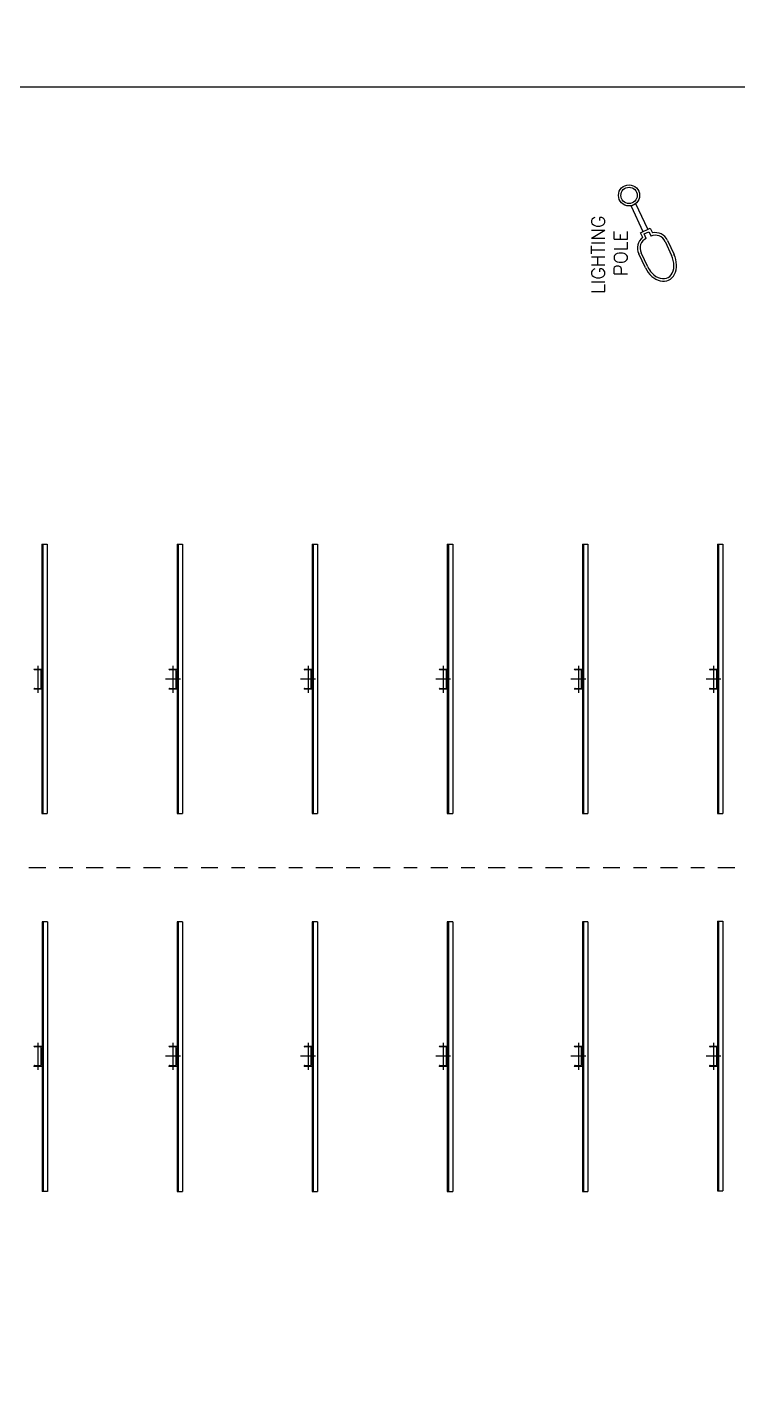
# Model space of a CAD drawing. Header units: metres. Extents: x 530339 to 530792, y 2675149 to 2675327.
# Drawn here: x 530563.19 to 530568.44, y 2675238.26 to 2675248.4 of the extents above; entities that cross this region are included whole.
import ezdxf

# ---------------------------------------------------------------- set-up
doc = ezdxf.new("R2010")
doc.units = ezdxf.units.M
doc.linetypes.add('CENTER', pattern=[2, 1.25, -0.25, 0.25, -0.25])
doc.layers.add('300mm Hume Pipe', color=74, linetype='Continuous')
doc.layers.add('IDT', color=7, linetype='Continuous')
doc.styles.add('RomanS', font='romans.shx')
doc.linetypes.add('FOUNDATION LAYOUT$0$FENCELINE1', pattern='A,6.35,-2.54,[133,ltypeshp.shx,S=2.54,R=0,X=-2.54,Y=0],-2.54,25.4', length=36.83)

# ---------------------------------------------------------------- blocks, each defined once
blk = doc.blocks.new('IDT')
at = {"layer": 'IDT', "color": 253}
for p, q in [((19.858, 12.38), (19.858, 14.375)), ((19.898, 14.375), (19.858, 14.375)), ((19.898, 12.38), (19.898, 14.375)), ((20.858, 12.385), (20.858, 14.38)), ((20.898, 12.385), (20.898, 14.38)), ((21.858, 12.385), (21.858, 14.38)), ((21.898, 14.38), (21.858, 14.38)), ((21.898, 12.385), (21.898, 14.38)), ((22.858, 12.385), (22.858, 14.38)), ((22.898, 14.38), (22.858, 14.38)), ((22.898, 12.385), (22.898, 14.38)), ((23.858, 12.385), (23.858, 14.38)), ((23.898, 14.38), (23.858, 14.38)), ((23.898, 12.385), (23.898, 14.38)), ((24.857, 12.385), (24.857, 14.38)), ((24.857, 14.38), (24.897, 14.38)), ((24.897, 12.385), (24.897, 14.38)), ((19.898, 13.305), (19.898, 13.455)), ((19.898, 13.455), (19.958, 13.455)), ((19.904, 13.443), (19.904, 13.317)), ((20.898, 13.305), (20.898, 13.455)), ((20.898, 13.455), (20.958, 13.455)), ((20.904, 13.443), (20.904, 13.317)), ((21.898, 13.305), (21.898, 13.455)), ((21.898, 13.455), (21.958, 13.455)), ((21.904, 13.443), (21.904, 13.317)), ((22.898, 13.305), (22.898, 13.455)), ((22.898, 13.455), (22.958, 13.455)), ((22.904, 13.443), (22.904, 13.317)), ((23.898, 13.305), (23.898, 13.455)), ((23.898, 13.455), (23.958, 13.455)), ((23.904, 13.443), (23.904, 13.317)), ((24.897, 13.305), (24.897, 13.455)), ((24.897, 13.455), (24.957, 13.455)), ((24.903, 13.443), (24.903, 13.317)), ((19.958, 13.305), (19.898, 13.305)), ((19.91, 13.311), (19.952, 13.311)), ((19.958, 13.305), (19.958, 13.305)), ((20.958, 13.305), (20.898, 13.305)), ((20.91, 13.311), (20.952, 13.311)), ((20.958, 13.305), (20.958, 13.305)), ((21.958, 13.305), (21.898, 13.305)), ((21.91, 13.311), (21.952, 13.311)), ((21.958, 13.305), (21.958, 13.305)), ((22.958, 13.305), (22.898, 13.305)), ((22.91, 13.311), (22.952, 13.311)), ((22.958, 13.305), (22.958, 13.305)), ((23.958, 13.305), (23.898, 13.305)), ((23.91, 13.311), (23.952, 13.311)), ((23.958, 13.305), (23.958, 13.305)), ((24.957, 13.305), (24.897, 13.305)), ((24.909, 13.311), (24.951, 13.311)), ((24.957, 13.305), (24.957, 13.305)), ((19.898, 12.38), (19.858, 12.38)), ((20.858, 12.385), (20.898, 12.385)), ((21.858, 12.385), (21.898, 12.385)), ((22.858, 12.385), (22.898, 12.385)), ((23.858, 12.385), (23.898, 12.385)), ((24.857, 12.385), (24.897, 12.385)), ((19.858, 9.59), (19.858, 11.585)), ((19.898, 11.585), (19.858, 11.585)), ((19.898, 9.59), (19.898, 11.585)), ((20.858, 9.59), (20.858, 11.585)), ((20.898, 11.585), (20.858, 11.585)), ((20.898, 9.59), (20.898, 11.585)), ((21.858, 9.59), (21.858, 11.585)), ((21.898, 11.585), (21.858, 11.585)), ((21.898, 9.59), (21.898, 11.585)), ((22.858, 9.59), (22.858, 11.585)), ((22.898, 11.585), (22.858, 11.585)), ((22.898, 9.59), (22.898, 11.585)), ((23.858, 9.59), (23.858, 11.585)), ((23.898, 11.585), (23.858, 11.585)), ((23.898, 9.59), (23.898, 11.585)), ((24.858, 9.59), (24.858, 11.585)), ((24.898, 11.585), (24.858, 11.585)), ((24.898, 9.59), (24.898, 11.585)), ((19.898, 10.515), (19.898, 10.665)), ((19.898, 10.665), (19.958, 10.665)), ((19.904, 10.653), (19.904, 10.527)), ((20.898, 10.515), (20.898, 10.665)), ((20.898, 10.665), (20.958, 10.665)), ((20.904, 10.653), (20.904, 10.527)), ((21.898, 10.515), (21.898, 10.665)), ((21.898, 10.665), (21.958, 10.665)), ((21.904, 10.653), (21.904, 10.527)), ((22.898, 10.515), (22.898, 10.665)), ((22.898, 10.665), (22.958, 10.665)), ((22.904, 10.653), (22.904, 10.527)), ((23.898, 10.515), (23.898, 10.665)), ((23.898, 10.665), (23.958, 10.665)), ((23.904, 10.653), (23.904, 10.527)), ((24.898, 10.515), (24.898, 10.665)), ((24.898, 10.665), (24.958, 10.665)), ((24.904, 10.653), (24.904, 10.527)), ((19.958, 10.515), (19.898, 10.515)), ((19.91, 10.521), (19.952, 10.521)), ((19.958, 10.515), (19.958, 10.515)), ((20.958, 10.515), (20.898, 10.515)), ((20.91, 10.521), (20.952, 10.521)), ((20.958, 10.515), (20.958, 10.515)), ((21.958, 10.515), (21.898, 10.515)), ((21.91, 10.521), (21.952, 10.521)), ((21.958, 10.515), (21.958, 10.515)), ((22.958, 10.515), (22.898, 10.515)), ((22.91, 10.521), (22.952, 10.521)), ((22.958, 10.515), (22.958, 10.515)), ((23.958, 10.515), (23.898, 10.515)), ((23.91, 10.521), (23.952, 10.521)), ((23.958, 10.515), (23.958, 10.515)), ((24.958, 10.515), (24.898, 10.515)), ((24.91, 10.521), (24.952, 10.521)), ((24.958, 10.515), (24.958, 10.515)), ((19.898, 9.59), (19.858, 9.59)), ((20.898, 9.59), (20.858, 9.59)), ((21.898, 9.59), (21.858, 9.59)), ((22.898, 9.59), (22.858, 9.59)), ((23.898, 9.59), (23.858, 9.59)), ((24.898, 9.59), (24.858, 9.59))]:
    blk.add_line(p, q, dxfattribs=at)
at = {"layer": 'IDT', "color": 253, "linetype": 'Continuous', "ltscale": 0.3}
for p, q in [((19.89, 12.38), (19.89, 14.375)), ((20.89, 12.385), (20.89, 14.38)), ((21.89, 12.385), (21.89, 14.38)), ((22.89, 12.385), (22.89, 14.38)), ((23.89, 12.385), (23.89, 14.38)), ((24.889, 12.385), (24.889, 14.38)), ((19.89, 9.59), (19.89, 11.585)), ((20.89, 9.59), (20.89, 11.585)), ((21.89, 9.59), (21.89, 11.585)), ((22.89, 9.59), (22.89, 11.585)), ((23.89, 9.59), (23.89, 11.585)), ((24.89, 9.59), (24.89, 11.585))]:
    blk.add_line(p, q, dxfattribs=at)
at = {"layer": 'IDT', "color": 8}
blk.add_line((20.898, 14.38), (20.858, 14.38), dxfattribs=at)
at = {"layer": 'IDT', "color": 253, "ltscale": 0.5}
for p, q in [((19.928, 13.28), (19.928, 13.48)), ((20.928, 13.28), (20.928, 13.48)), ((21.928, 13.28), (21.928, 13.48)), ((22.928, 13.28), (22.928, 13.48)), ((23.928, 13.28), (23.928, 13.48)), ((24.927, 13.28), (24.927, 13.48)), ((19.873, 13.38), (19.983, 13.38)), ((20.873, 13.38), (20.983, 13.38)), ((21.873, 13.38), (21.983, 13.38)), ((22.873, 13.38), (22.983, 13.38)), ((23.873, 13.38), (23.983, 13.38)), ((19.928, 10.49), (19.928, 10.69)), ((20.928, 10.49), (20.928, 10.69)), ((21.928, 10.49), (21.928, 10.69)), ((22.928, 10.49), (22.928, 10.69)), ((23.928, 10.49), (23.928, 10.69)), ((24.928, 10.49), (24.928, 10.69)), ((19.873, 10.59), (19.983, 10.59)), ((20.873, 10.59), (20.983, 10.59)), ((21.873, 10.59), (21.983, 10.59)), ((22.873, 10.59), (22.983, 10.59)), ((23.873, 10.59), (23.983, 10.59))]:
    blk.add_line(p, q, dxfattribs=at)
at = {"layer": 'IDT', "color": 253, "linetype": 'ByBlock', "ltscale": 0.5}
for p, q in [((19.952, 13.449), (19.91, 13.449)), ((19.958, 13.455), (19.958, 13.455)), ((20.952, 13.449), (20.91, 13.449)), ((20.958, 13.455), (20.958, 13.455)), ((21.952, 13.449), (21.91, 13.449)), ((21.958, 13.455), (21.958, 13.455)), ((22.952, 13.449), (22.91, 13.449)), ((22.958, 13.455), (22.958, 13.455)), ((23.952, 13.449), (23.91, 13.449)), ((23.958, 13.455), (23.958, 13.455)), ((24.951, 13.449), (24.909, 13.449)), ((24.957, 13.455), (24.957, 13.455)), ((19.952, 10.659), (19.91, 10.659)), ((19.958, 10.665), (19.958, 10.665)), ((20.952, 10.659), (20.91, 10.659)), ((20.958, 10.665), (20.958, 10.665)), ((21.952, 10.659), (21.91, 10.659)), ((21.958, 10.665), (21.958, 10.665)), ((22.952, 10.659), (22.91, 10.659)), ((22.958, 10.665), (22.958, 10.665)), ((23.952, 10.659), (23.91, 10.659)), ((23.958, 10.665), (23.958, 10.665)), ((24.952, 10.659), (24.91, 10.659)), ((24.958, 10.665), (24.958, 10.665))]:
    blk.add_line(p, q, dxfattribs=at)
at = {"layer": 'IDT', "color": 8, "linetype": 'CENTER', "ltscale": 0.1}
blk.add_line((12.545, 11.985), (27.164, 11.985), dxfattribs=at)
at = {"layer": 'IDT', "color": 10}
for p, q in [((20.414, 7.538), (20.463, 7.434)), ((20.432, 7.546), (20.48, 7.442)), ((20.268, 7.343), (20.22, 7.447)), ((20.286, 7.351), (20.238, 7.455)), ((20.406, 7.279), (20.39, 7.312)), ((20.426, 7.329), (20.441, 7.295)), ((20.451, 7.321), (20.467, 7.286)), ((20.397, 7.253), (20.38, 7.288)), ((20.467, 7.286), (20.397, 7.253)), ((20.441, 7.295), (20.406, 7.279)), ((20.414, 7.261), (20.502, 7.073)), ((20.537, 7.089), (20.45, 7.277)), ((20.502, 7.073), (20.537, 7.089))]:
    blk.add_line(p, q, dxfattribs=at)
at = {"layer": 'IDT', "color": 7, "linetype": 'FOUNDATION LAYOUT$0$FENCELINE1', "ltscale": 0.01}
blk.add_lwpolyline([(19.911, 22.485), (11.801, 22.485), (11.801, 6.21), (19.731, 6.21), (25.552, 6.21), (25.552, 9.06)], dxfattribs=at)
at = {"layer": 'IDT', "color": 10}
for radius in [0.078, 0.0605]:
    blk.add_circle((20.553, 7.01), radius, dxfattribs=at)
at = {"layer": 'IDT', "color": 253}
for centre, start, end in [((19.91, 13.443), 90, 180), ((20.91, 13.443), 90, 180), ((21.91, 13.443), 90, 180), ((22.91, 13.443), 90, 180), ((23.91, 13.443), 90, 180), ((24.909, 13.443), 90, 180), ((19.91, 13.317), 180, 270), ((19.952, 13.305), 0, 90), ((20.91, 13.317), 180, 270), ((20.952, 13.305), 0, 90), ((21.91, 13.317), 180, 270), ((21.952, 13.305), 0, 90), ((22.91, 13.317), 180, 270), ((22.952, 13.305), 0, 90), ((23.91, 13.317), 180, 270), ((23.952, 13.305), 0, 90), ((24.909, 13.317), 180, 270), ((24.951, 13.305), 0, 90), ((19.91, 10.653), 90, 180), ((20.91, 10.653), 90, 180), ((21.91, 10.653), 90, 180), ((22.91, 10.653), 90, 180), ((23.91, 10.653), 90, 180), ((24.91, 10.653), 90, 180), ((19.91, 10.527), 180, 270), ((19.952, 10.515), 0, 90), ((20.91, 10.527), 180, 270), ((20.952, 10.515), 0, 90), ((21.91, 10.527), 180, 270), ((21.952, 10.515), 0, 90), ((22.91, 10.527), 180, 270), ((22.952, 10.515), 0, 90), ((23.91, 10.527), 180, 270), ((23.952, 10.515), 0, 90), ((24.91, 10.527), 180, 270), ((24.952, 10.515), 0, 90)]:
    blk.add_arc(centre, 0.006, start, end, dxfattribs=at)
at = {"layer": 'IDT', "color": 253, "linetype": 'ByBlock', "ltscale": 0.5}
for centre in [(19.952, 13.455), (20.952, 13.455), (21.952, 13.455), (22.952, 13.455), (23.952, 13.455), (24.951, 13.455), (19.952, 10.665), (20.952, 10.665), (21.952, 10.665), (22.952, 10.665), (23.952, 10.665), (24.952, 10.665)]:
    blk.add_arc(centre, 0.006, 270, 0, dxfattribs=at)
at = {"layer": 'IDT', "color": 10}
for centre, radius, start, end in [((20.394, 7.399), 0.0772, 294.399, 26.7226), ((20.394, 7.399), 0.0967, 306.1412, 26.5392), ((20.357, 7.382), 0.0967, 203.4608, 283.8588), ((20.357, 7.382), 0.0772, 203.2774, 295.601)]:
    blk.add_arc(centre, radius, start, end, dxfattribs=at)
blk.add_ellipse((20.326, 7.496), major_axis=(-0.066, 0.141), ratio=0.75, start_param=4.712389, end_param=7.853982, dxfattribs=at)
blk.add_open_spline([(20.414, 7.538), (20.406, 7.554), (20.396, 7.57), (20.366, 7.604), (20.343, 7.618), (20.3, 7.629), (20.28, 7.627), (20.247, 7.608), (20.234, 7.592), (20.219, 7.547), (20.219, 7.519), (20.228, 7.479), (20.232, 7.467), (20.238, 7.455)], degree=3, knots=[4.712389, 4.712389, 4.712389, 4.712389, 5.103187, 5.103187, 5.723551, 5.723551, 6.343915, 6.343915, 6.964278, 6.964278, 7.584642, 7.584642, 7.853982, 7.853982, 7.853982, 7.853982], dxfattribs=at)
at = {"layer": 'IDT', "color": 7, "style": 'RomanS'}
for s, p in [('LIGHTING', (20.731, 7.739)), ('POLE', (20.564, 7.608))]:
    blk.add_text(s, height=0.1, rotation=270, dxfattribs=at).set_placement(p)

msp = doc.modelspace()

# ---------------------------------------------------------------- hatches: boundary and pattern name
at = {"layer": '300mm Hume Pipe'}
h = msp.add_hatch(dxfattribs=at)
h.set_pattern_fill('ANSI37', color=74, scale=0.1)
h.set_pattern_definition([(45, (-0.2313, -0.1963), (-0.224506403027, 0.224506403027), []), (135, (-0.2313, -0.1963), (-0.224506403027, -0.224506403027), [])])
edge = h.paths.add_edge_path()
edge.add_line((530598.292, 2675252.846), (530557.489, 2675252.846))
edge.add_arc((530557.489, 2675251.946), 0.9, 90, 180)
edge.add_line((530556.589, 2675251.946), (530556.591, 2675245.671))
edge.add_line((530556.591, 2675245.671), (530556.291, 2675245.671))
edge.add_line((530556.291, 2675245.671), (530556.289, 2675252.246))
edge.add_arc((530557.189, 2675252.246), 0.9, 90, 180, ccw=False)
edge.add_line((530557.189, 2675253.146), (530598.292, 2675253.146))
edge.add_line((530598.292, 2675253.146), (530598.292, 2675252.846))
h = msp.add_hatch(dxfattribs=at)
h.set_pattern_fill('ANSI37', color=74, scale=0.1)
h.set_pattern_definition([(45, (0.1918, -0.1963), (-0.224506403027, 0.224506403027), []), (135, (0.1918, -0.1963), (-0.224506403027, -0.224506403027), [])])
edge = h.paths.add_edge_path()
edge.add_line((530598.292, 2675252.475), (530557.912, 2675252.475))
edge.add_arc((530557.912, 2675251.575), 0.9, 90, 180)
edge.add_line((530557.012, 2675251.575), (530557.014, 2675245.671))
edge.add_line((530557.014, 2675245.671), (530556.714, 2675245.671))
edge.add_line((530556.714, 2675245.671), (530556.712, 2675251.875))
edge.add_arc((530557.612, 2675251.875), 0.9, 90, 180, ccw=False)
edge.add_line((530557.612, 2675252.775), (530598.292, 2675252.775))
edge.add_line((530598.292, 2675252.775), (530598.292, 2675252.475))

# ---------------------------------------------------------------- block references
at = {"layer": 'IDT', "color": 8, "rotation": 180}
msp.add_blockref('IDT', (530588.191, 2675254.163), dxfattribs=at)

doc.saveas('drawing.dxf')
